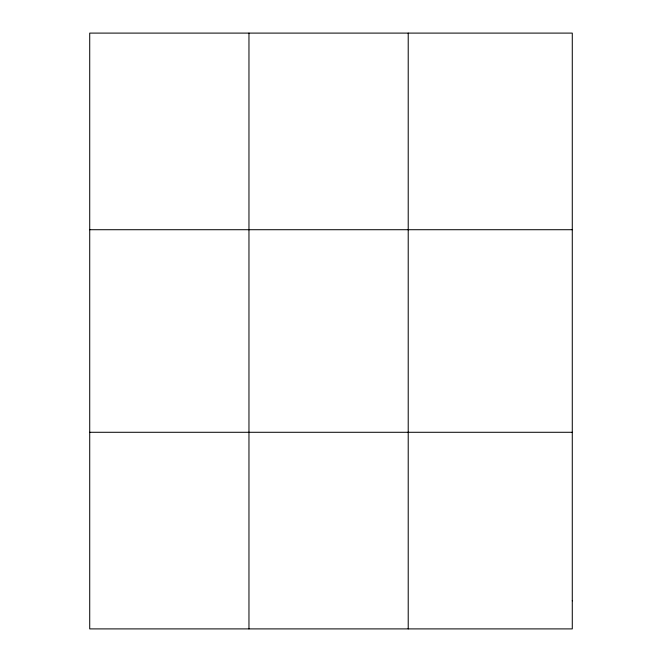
<?xml version="1.0" encoding="UTF-8"?>
<svg xmlns="http://www.w3.org/2000/svg" width="662" height="662" viewBox="0 0 662 662"><rect width="100%" height="100%" fill="white"/><g stroke="black" fill="none" stroke-linecap="round" stroke-linejoin="round"><path stroke-width="0.99" d="M248.962 33.1L248.962 628.9M408.214 33.1L408.214 628.9M89.718 229.714L572.282 229.714M89.718 432.286L572.282 432.286M572.282 600.815L572.282 628.9L89.718 628.9L89.718 33.1L572.282 33.1L572.282 600.815"/></g></svg>
